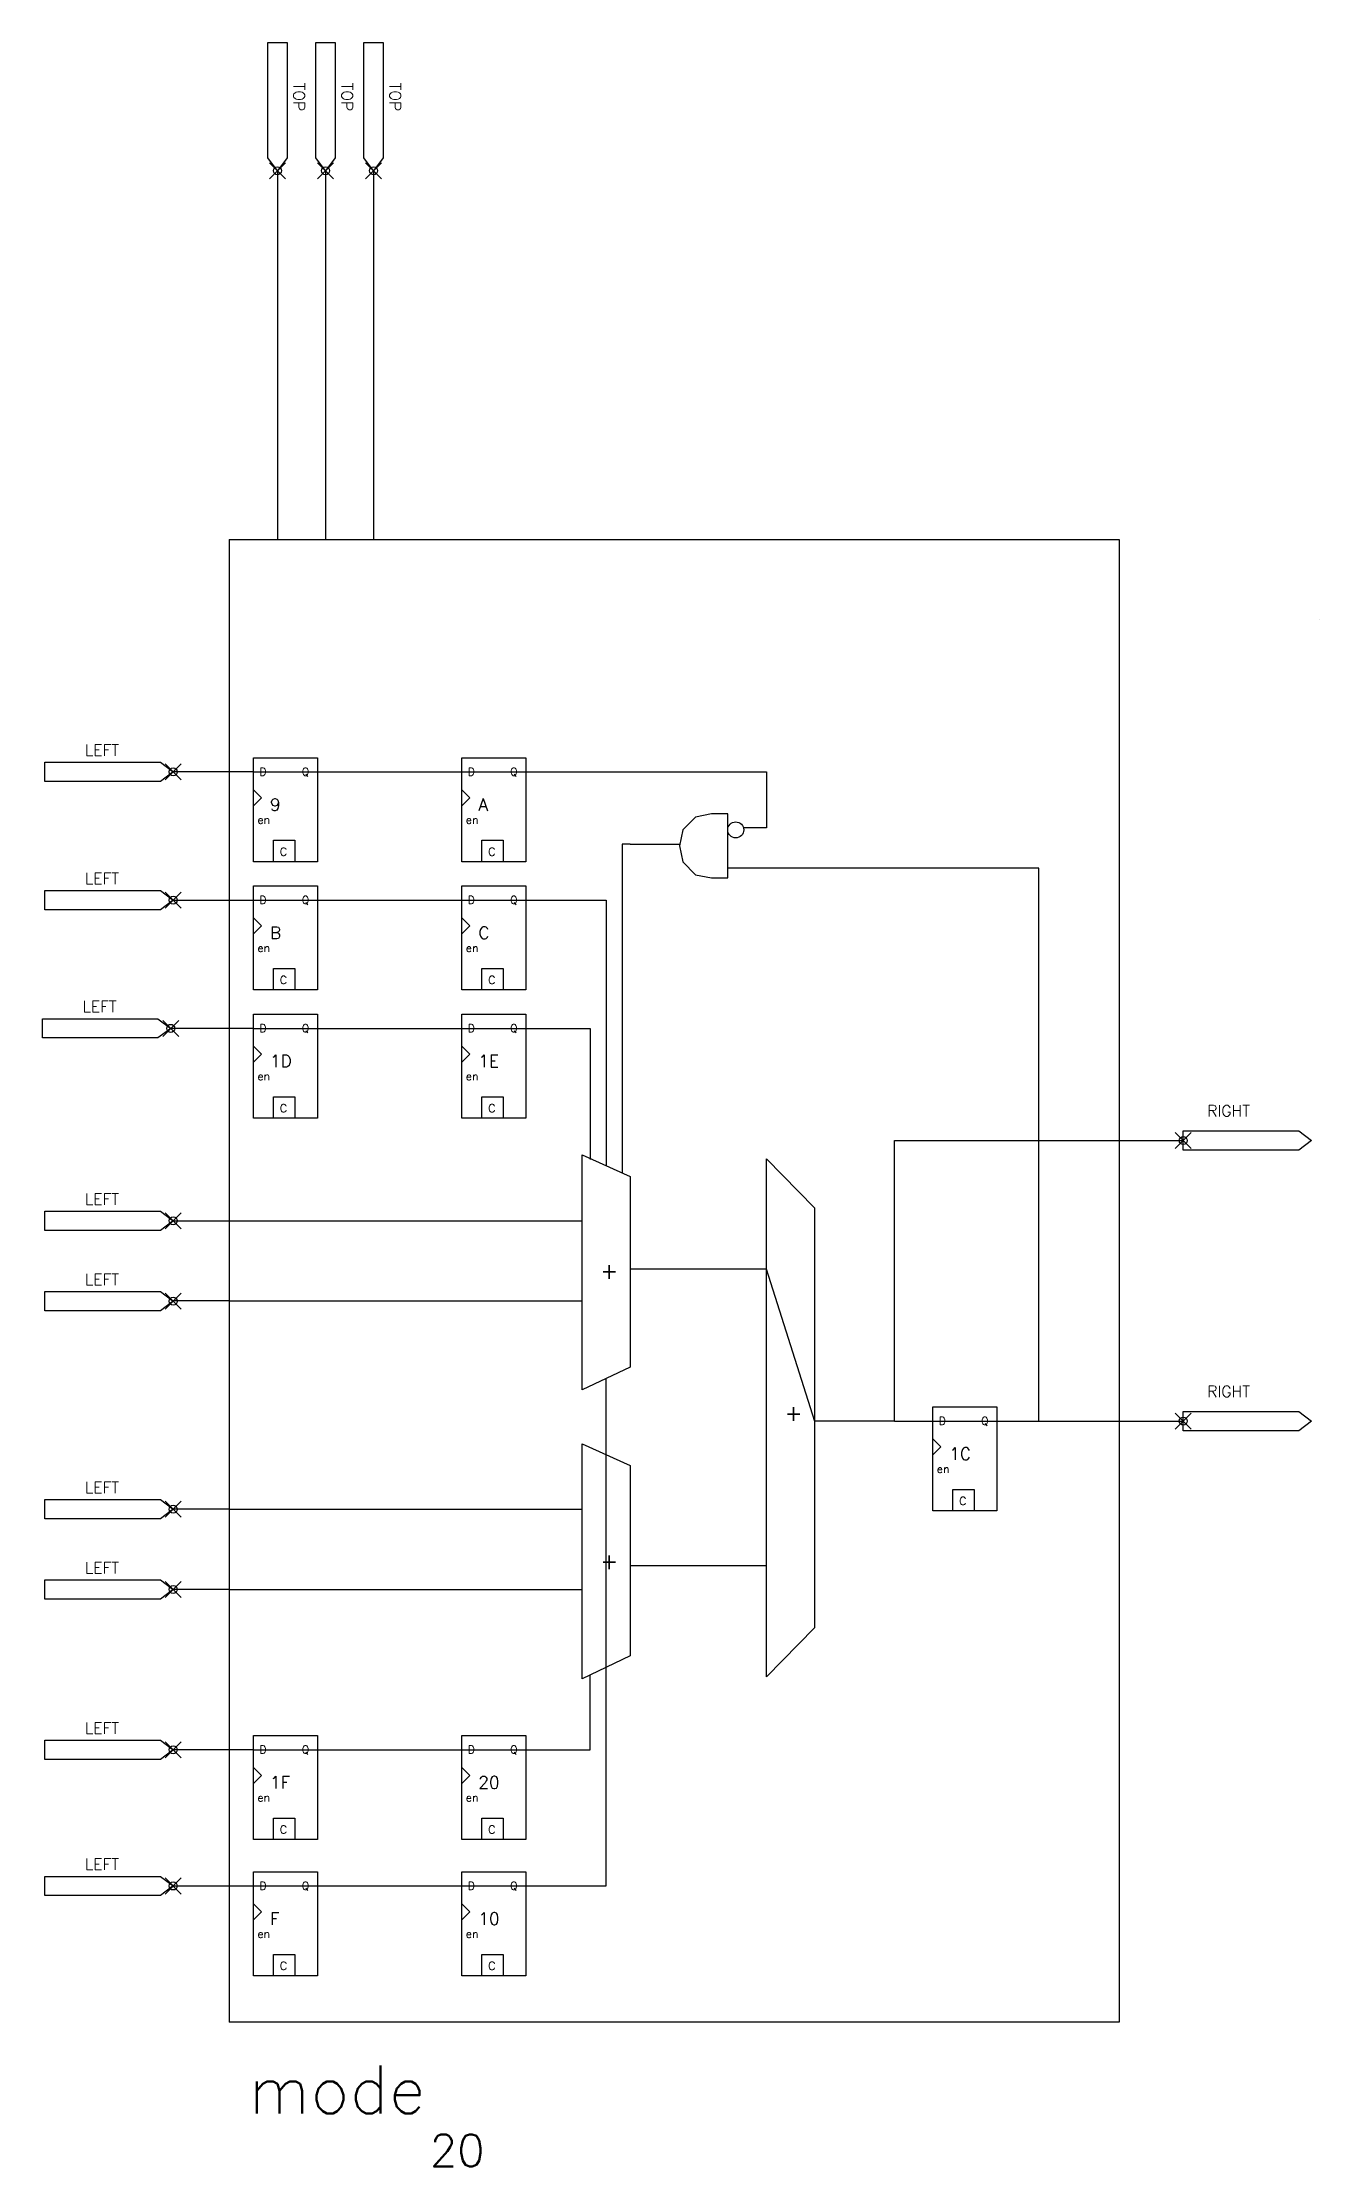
# Model space of a CAD drawing. Extents: x 5 to 1555, y -1465 to -5.
# Drawn here: x 758 to 1555, y -1330 to -5 of the extents above; entities that cross this region are included whole.
import ezdxf

# ---------------------------------------------------------------- set-up
doc = ezdxf.new("R2010")
doc.units = 0
doc.header["$MEASUREMENT"] = 0
doc.header["$PDMODE"] = 35
doc.header["$PDSIZE"] = 5
for name, color, linetype in [('DETAIL_MEDIUM', 182, 'CONTINUOUS'), ('PORTS', 248, 'CONTINUOUS'), ('SIMPLE', 162, 'CONTINUOUS')]:
    doc.layers.add(name, color=color, linetype=linetype)
doc.styles.add('SIMPLEX', font='simplex')
doc.styles.get("Standard").update_dxf_attribs({"font": 'txt.shx'})

# ---------------------------------------------------------------- blocks, each defined once
blk = doc.blocks.new('YGR_DSP_OUT_2ND_ADDER')
at = {"layer": 'DETAIL_MEDIUM', "linetype": 'CONTINUOUS'}
blk.add_lwpolyline([(1094.766516, -576.85269), (1124.766516, -607.357484), (1124.766516, -869.50806), (1094.766516, -900.012854), (1094.766516, -576.85269)], close=True, dxfattribs=at)
at = {"layer": 'DETAIL_MEDIUM', "linetype": 'CONTINUOUS', "style": 'SIMPLEX'}
blk.add_text('+', height=10, dxfattribs=at).set_placement((1106.146213, -740.330027))
blk = doc.blocks.new('YGR_DSP_OUT_CLK_PORT')
at = {"layer": 'PORTS', "linetype": 'CONTINUOUS'}
blk.add_lwpolyline([(905, -85), (899, -77), (899, -5), (911, -5), (911, -77), (905, -85)], close=True, dxfattribs=at)
blk.add_point((905, -85), dxfattribs=at)
at = {"layer": 'PORTS', "linetype": 'CONTINUOUS', "style": 'SIMPLEX'}
blk.add_attdef('SIDE', (915, -30), '', height=7.07, rotation=270, dxfattribs=at)
blk = doc.blocks.new('YGR_DSP_OUT_ENA_PORT')
at = {"layer": 'PORTS', "linetype": 'CONTINUOUS'}
blk.add_lwpolyline([(935, -85), (929, -77), (929, -5), (941, -5), (941, -77), (935, -85)], close=True, dxfattribs=at)
blk.add_point((935, -85), dxfattribs=at)
at = {"layer": 'PORTS', "linetype": 'CONTINUOUS', "style": 'SIMPLEX'}
blk.add_attdef('SIDE', (945, -30), '', height=7.07, rotation=270, dxfattribs=at)
blk = doc.blocks.new('YGR_DSP_OUT_CLR_PORT')
at = {"layer": 'PORTS', "linetype": 'CONTINUOUS'}
blk.add_lwpolyline([(965, -85), (959, -77), (959, -5), (971, -5), (971, -77), (965, -85)], close=True, dxfattribs=at)
blk.add_point((965, -85), dxfattribs=at)
at = {"layer": 'PORTS', "linetype": 'CONTINUOUS', "style": 'SIMPLEX'}
blk.add_attdef('SIDE', (975, -30), '', height=7.07, rotation=270, dxfattribs=at)
blk = doc.blocks.new('YGR_DSP_OUT_ZERO_ACC_WIRE')
at = {"layer": 'SIMPLE', "linetype": 'CONTINUOUS'}
for p, q in [((875, -435), (840, -435)), ((890.032, -435), (875, -435)), ((930, -435), (1020, -435)), ((1059.968, -435), (1210, -435)), ((1210, -435), (1210, -470)), ((1210, -470), (1195.889623, -470))]:
    blk.add_line(p, q, dxfattribs=at)
blk = doc.blocks.new('YGR_DSP_OUT_ZERO_ACC_PORT')
at = {"layer": 'PORTS', "linetype": 'CONTINUOUS'}
blk.add_lwpolyline([(840, -435), (832, -441), (760, -441), (760, -429), (832, -429), (840, -435)], close=True, dxfattribs=at)
blk.add_point((840, -435), dxfattribs=at)
at = {"layer": 'PORTS', "linetype": 'CONTINUOUS', "style": 'SIMPLEX'}
blk.add_attdef('SIDE', (785, -425), '', height=7.07, dxfattribs=at)
blk = doc.blocks.new('YGR_DSP_OUT_DATAA_PORT')
at = {"layer": 'PORTS', "linetype": 'CONTINUOUS'}
blk.add_lwpolyline([(840, -625), (832, -631), (760, -631), (760, -619), (832, -619), (840, -625)], close=True, dxfattribs=at)
blk.add_point((840, -625), dxfattribs=at)
at = {"layer": 'PORTS', "linetype": 'CONTINUOUS', "style": 'SIMPLEX'}
blk.add_attdef('SIDE', (785, -615), '', height=7.07, dxfattribs=at)
blk = doc.blocks.new('YGR_DSP_OUT_DATAB_PORT')
at = {"layer": 'PORTS', "linetype": 'CONTINUOUS'}
blk.add_lwpolyline([(840, -675.208155), (832, -681.208155), (760, -681.208155), (760, -669.208155), (832, -669.208155), (840, -675.208155)], close=True, dxfattribs=at)
blk.add_point((840, -675.208155), dxfattribs=at)
at = {"layer": 'PORTS', "linetype": 'CONTINUOUS', "style": 'SIMPLEX'}
blk.add_attdef('SIDE', (785, -665.208155), '', height=7.071068, dxfattribs=at)
blk = doc.blocks.new('YGR_DSP_OUT_BYPASS_2ND_ADDER')
at = {"layer": 'SIMPLE', "linetype": 'CONTINUOUS'}
blk.add_line((1096.155075, -655), (1126.197905, -750), dxfattribs=at)
blk = doc.blocks.new('YGR_DSP_OUT_DATAC_PORT')
at = {"layer": 'PORTS', "linetype": 'CONTINUOUS'}
blk.add_lwpolyline([(840, -805), (832, -811), (760, -811), (760, -799), (832, -799), (840, -805)], close=True, dxfattribs=at)
blk.add_point((840, -805), dxfattribs=at)
at = {"layer": 'PORTS', "linetype": 'CONTINUOUS', "style": 'SIMPLEX'}
blk.add_attdef('SIDE', (785, -795), '', height=7.07, dxfattribs=at)
blk = doc.blocks.new('YGR_DSP_OUT_DATAD_PORT')
at = {"layer": 'PORTS', "linetype": 'CONTINUOUS'}
blk.add_lwpolyline([(840, -855), (832, -861), (760, -861), (760, -849), (832, -849), (840, -855)], close=True, dxfattribs=at)
blk.add_point((840, -855), dxfattribs=at)
at = {"layer": 'PORTS', "linetype": 'CONTINUOUS', "style": 'SIMPLEX'}
blk.add_attdef('SIDE', (785, -845), '', height=7.07, dxfattribs=at)
blk = doc.blocks.new('YGR_DSP_OUT_OVERFLOW_PORT')
at = {"layer": 'PORTS', "linetype": 'CONTINUOUS'}
blk.add_lwpolyline([(1967.751804, -575), (1959.751804, -581), (1887.751804, -581), (1887.751804, -569), (1959.751804, -569), (1967.751804, -575)], close=True, dxfattribs=at)
blk.add_point((1887.751804, -575), dxfattribs=at)
at = {"layer": 'PORTS', "linetype": 'CONTINUOUS', "style": 'SIMPLEX'}
blk.add_attdef('SIDE', (1902.751804, -560), '', height=7.071068, dxfattribs=at)
blk = doc.blocks.new('YGR_DSP_OUT_DATA_OUT_PORT')
at = {"layer": 'PORTS', "linetype": 'CONTINUOUS'}
blk.add_lwpolyline([(1967.751804, -775), (1959.751804, -781), (1887.751804, -781), (1887.751804, -769), (1959.751804, -769), (1967.751804, -775)], close=True, dxfattribs=at)
blk.add_point((1887.751804, -775), dxfattribs=at)
at = {"layer": 'PORTS', "linetype": 'CONTINUOUS', "style": 'SIMPLEX'}
blk.add_attdef('SIDE', (1902.751804, -760), '', height=7.071068, dxfattribs=at)
blk = doc.blocks.new('YGR_DSP_OUT_MODE_STR')
at = {"layer": 'DETAIL_MEDIUM', "style": 'SIMPLEX'}
blk.add_text('mode', height=30, dxfattribs=at).set_placement((887, -1417))
blk.add_attdef('font', (1000, -1450), '', height=20, dxfattribs=at)
blk = doc.blocks.new('YGR_DSP_OUT_REG_BLOCK')
at = {"layer": 'DETAIL_MEDIUM', "linetype": 'CONTINUOUS'}
blk.add_lwpolyline([(890.032, -216.166761), (929.968, -216.166761), (929.968, -281.062761), (890.032, -281.062761)], close=True, dxfattribs=at)
blk = doc.blocks.new('YGR_DSP_OUT_REG_CLR_TEXT')
at = {"layer": 'DETAIL_MEDIUM', "linetype": 'CONTINUOUS'}
blk.add_lwpolyline([(910.047983, -257.12157), (923.290954, -257.12157), (923.290954, -270.479685), (910.047983, -270.479685)], close=True, dxfattribs=at)
at = {"layer": 'DETAIL_MEDIUM'}
blk.add_text('C', height=4.992, dxfattribs=at).set_placement((913.939277, -266.753206))
blk = doc.blocks.new('YGR_DSP_OUT_REG_ENA_TEXT')
at = {"layer": 'DETAIL_MEDIUM'}
blk.add_text('en', height=4.992, dxfattribs=at).set_placement((899.952764, -246.785206))
blk = doc.blocks.new('YGR_DSP_OUT_REG_CLK_TEXT')
at = {"layer": 'DETAIL_MEDIUM'}
for p, q in [((897.456764, -225.569206), (902.448764, -230.561206)), ((902.448764, -230.561206), (897.456764, -235.553206))]:
    blk.add_line(p, q, dxfattribs=at)
blk = doc.blocks.new('YGR_DSP_OUT_REG_TEXT')
at = {"layer": 'DETAIL_MEDIUM'}
for s, p in [('D', (901.200764, -216.833206)), ('Q', (927.572785, -216.833206))]:
    blk.add_text(s, height=4.992, dxfattribs=at).set_placement(p)
blk = doc.blocks.new('YGR_DSP_OUT_BYPASS_REG')
at = {"layer": 'SIMPLE', "linetype": 'CONTINUOUS'}
blk.add_line((890.032, -225), (930, -225), dxfattribs=at)
blk = doc.blocks.new('YGR_DSP_OUT_REG')
at = {"layer": 'DETAIL_MEDIUM', "linetype": 'CONTINUOUS'}
for name, p in [('YGR_DSP_OUT_REG_BLOCK', (0, 0)), ('YGR_DSP_OUT_REG_CLR_TEXT', (-7.424764, -10.565555))]:
    blk.add_blockref(name, p, dxfattribs=at)
at = {"layer": 'DETAIL_MEDIUM'}
for name in ['YGR_DSP_OUT_REG_TEXT', 'YGR_DSP_OUT_REG_CLK_TEXT', 'YGR_DSP_OUT_REG_ENA_TEXT']:
    blk.add_blockref(name, (-7.424764, -10.565555), dxfattribs=at)
at = {"layer": 'SIMPLE', "linetype": 'CONTINUOUS'}
blk.add_blockref('YGR_DSP_OUT_BYPASS_REG', (0, 0), dxfattribs=at)
at = {"layer": 'SIMPLE', "linetype": 'CONTINUOUS', "style": 'SIMPLEX'}
blk.add_attdef('index', (900.383868, -249.245981), '', height=7.68, dxfattribs=at)
blk = doc.blocks.new('YGR_DSP_OUT_ZERO_ACC_ADD_GATE')
at = {"layer": 'DETAIL_MEDIUM'}
blk.add_lwpolyline([(1185.851293, -371.181064), (1175.851293, -371.181064), (1165.851293, -373.181064), (1157.851293, -381.181064), (1155.851293, -391.181064), (1157.851293, -401.181064), (1165.851293, -409.181064), (1175.851293, -411.181064), (1185.851293, -411.181064), (1185.851293, -371.181064)], close=True, dxfattribs=at)
at = {"layer": 'SIMPLE', "linetype": 'CONTINUOUS'}
for p, q in [((1120, -390), (1120, -595)), ((1125, -390), (1155.851293, -390))]:
    blk.add_line(p, q, dxfattribs=at)
blk.add_circle((1190.851293, -381.181064), 5, dxfattribs=at)
blk = doc.blocks.new('YGR_DSP_OUT_DATAA_WIRE')
at = {"layer": 'SIMPLE', "linetype": 'CONTINUOUS'}
for p, q in [((840, -625), (875, -625)), ((875, -625), (1095, -625))]:
    blk.add_line(p, q, dxfattribs=at)
blk = doc.blocks.new('YGR_DSP_OUT_DATAB_WIRE')
at = {"layer": 'SIMPLE', "linetype": 'CONTINUOUS'}
for q in [(840, -675), (1095, -675)]:
    blk.add_line((875, -675), q, dxfattribs=at)
blk = doc.blocks.new('YGR_DSP_OUT_DATAC_WIRE')
at = {"layer": 'SIMPLE', "linetype": 'CONTINUOUS'}
for q in [(840, -805), (1095, -805)]:
    blk.add_line((875, -805), q, dxfattribs=at)
blk = doc.blocks.new('YGR_DSP_OUT_DATAD_WIRE')
at = {"layer": 'SIMPLE', "linetype": 'CONTINUOUS'}
for q in [(840, -855), (1095, -855)]:
    blk.add_line((875, -855), q, dxfattribs=at)
blk = doc.blocks.new('YGR_DSP_OUT_2ND_ADDER_WIRE')
at = {"layer": 'SIMPLE', "linetype": 'CONTINUOUS'}
blk.add_line((1370, -750), (1320, -750), dxfattribs=at)
blk = doc.blocks.new('YGR_DSP_OUT_SIGNA_PORT')
at = {"layer": 'PORTS', "linetype": 'CONTINUOUS'}
blk.add_lwpolyline([(840, -425), (832, -431), (760, -431), (760, -419), (832, -419), (840, -425)], close=True, dxfattribs=at)
blk.add_point((840, -425), dxfattribs=at)
at = {"layer": 'PORTS', "linetype": 'CONTINUOUS', "style": 'SIMPLEX'}
blk.add_attdef('SIDE', (785, -415), '', height=7.07, dxfattribs=at)
blk = doc.blocks.new('YGR_DSP_OUT_ADD_NSUB_0_PORT')
at = {"layer": 'PORTS', "linetype": 'CONTINUOUS'}
blk.add_lwpolyline([(838.470053, -505), (830.470053, -511), (758.470053, -511), (758.470053, -499), (830.470053, -499), (838.470053, -505)], close=True, dxfattribs=at)
blk.add_point((838.470053, -505), dxfattribs=at)
at = {"layer": 'PORTS', "linetype": 'CONTINUOUS', "style": 'SIMPLEX'}
blk.add_attdef('SIDE', (783.470053, -495), '', height=7.071068, dxfattribs=at)
blk = doc.blocks.new('YGR_DSP_OUT_ADD_NSUB_0_WIRE')
at = {"layer": 'SIMPLE', "linetype": 'CONTINUOUS'}
for p, q in [((875, -505), (838.470053, -505)), ((890.032, -505), (875, -505)), ((930, -505), (1020.016, -505)), ((1059.984, -505), (1100, -505)), ((1100, -505), (1100, -586.839657))]:
    blk.add_line(p, q, dxfattribs=at)
blk = doc.blocks.new('YGR_DSP_OUT_SIGNA_WIRE0')
at = {"layer": 'SIMPLE', "linetype": 'CONTINUOUS'}
for p, q in [((840, -425), (875, -425)), ((875, -425), (890.032, -425)), ((930, -425), (1020.016, -425)), ((1059.984, -425), (1110, -425)), ((1110, -425), (1110, -590.698179))]:
    blk.add_line(p, q, dxfattribs=at)
blk = doc.blocks.new('YGR_DSP_OUT_ADD_NSUB_1_PORT')
at = {"layer": 'PORTS', "linetype": 'CONTINUOUS'}
blk.add_lwpolyline([(840, -955), (832, -961), (760, -961), (760, -949), (832, -949), (840, -955)], close=True, dxfattribs=at)
blk.add_point((840, -955), dxfattribs=at)
at = {"layer": 'PORTS', "linetype": 'CONTINUOUS', "style": 'SIMPLEX'}
blk.add_attdef('SIDE', (785, -945), '', height=7.07, dxfattribs=at)
blk = doc.blocks.new('YGR_DSP_OUT_ADD_NSUB_1_WIRE')
at = {"layer": 'SIMPLE', "linetype": 'CONTINUOUS'}
for p, q in [((1100, -955), (1100, -908.766103)), ((875, -955), (840, -955)), ((890.016, -955), (875, -955)), ((930, -955), (1020.016, -955)), ((1059.984, -955), (1100, -955))]:
    blk.add_line(p, q, dxfattribs=at)
blk = doc.blocks.new('YGR_DSP_OUT_SIGNB_PORT')
at = {"layer": 'PORTS', "linetype": 'CONTINUOUS'}
blk.add_lwpolyline([(840, -1040), (832, -1046), (760, -1046), (760, -1034), (832, -1034), (840, -1040)], close=True, dxfattribs=at)
blk.add_point((840, -1040), dxfattribs=at)
at = {"layer": 'PORTS', "linetype": 'CONTINUOUS', "style": 'SIMPLEX'}
blk.add_attdef('SIDE', (785, -1030), '', height=7.07, dxfattribs=at)
blk = doc.blocks.new('YGR_DSP_OUT_1ST_ADDER_UNIT_0')
at = {"layer": 'DETAIL_MEDIUM', "linetype": 'CONTINUOUS'}
blk.add_lwpolyline([(1095, -583.956767), (1125, -597.43959), (1125, -716.304633), (1095, -730.533419), (1095, -583.956767)], close=True, dxfattribs=at)
at = {"layer": 'SIMPLE', "linetype": 'CONTINUOUS'}
blk.add_line((1125, -655), (1210, -655), dxfattribs=at)
at = {"layer": 'DETAIL_MEDIUM', "linetype": 'CONTINUOUS', "style": 'SIMPLEX'}
blk.add_text('+', height=10, dxfattribs=at).set_placement((1106.379698, -661.202533))
blk = doc.blocks.new('YGR_DSP_OUT_1ST_ADDER_UNIT_1')
at = {"layer": 'DETAIL_MEDIUM', "linetype": 'CONTINUOUS'}
blk.add_lwpolyline([(1095, -764.125709), (1125, -777.608531), (1125, -896.473575), (1095, -910.70236), (1095, -764.125709)], close=True, dxfattribs=at)
at = {"layer": 'SIMPLE', "linetype": 'CONTINUOUS'}
blk.add_line((1125, -840), (1210, -840), dxfattribs=at)
at = {"layer": 'DETAIL_MEDIUM', "linetype": 'CONTINUOUS', "style": 'SIMPLEX'}
blk.add_text('+', height=10, dxfattribs=at).set_placement((1106.379698, -842.324749))
blk = doc.blocks.new('YGR_DSP_OUT_OVERFLOW_WIRE')
at = {"layer": 'SIMPLE', "linetype": 'CONTINUOUS'}
for p, q in [((1290, -575), (1470, -575)), ((1290, -750), (1290, -575))]:
    blk.add_line(p, q, dxfattribs=at)
blk = doc.blocks.new('YGR_DSP_OUT_CLK_WIRE')
at = {"layer": 'SIMPLE', "linetype": 'CONTINUOUS'}
blk.add_line((905, -85), (905, -315), dxfattribs=at)
blk = doc.blocks.new('YGR_DSP_OUT_ENA_WIRE')
at = {"layer": 'SIMPLE', "linetype": 'CONTINUOUS'}
blk.add_line((935, -85), (935, -315), dxfattribs=at)
blk = doc.blocks.new('YGR_DSP_OUT_CLR_WIRE')
at = {"layer": 'SIMPLE', "linetype": 'CONTINUOUS'}
blk.add_line((965, -85), (965, -315), dxfattribs=at)
blk = doc.blocks.new('YGR_DSP_OUT_DATA_OUT_WIRE')
at = {"layer": 'SIMPLE', "linetype": 'CONTINUOUS'}
for p, q in [((1290, -865), (1313.792, -865)), ((1353.76, -865), (1470, -865))]:
    blk.add_line(p, q, dxfattribs=at)
blk = doc.blocks.new('YGR_DSP_OUT_REGOUT_WIRE0')
at = {"layer": 'SIMPLE', "linetype": 'CONTINUOUS'}
for p, q in [((1380, -520), (1185.851293, -520)), ((1380, -865), (1380, -520)), ((1353.76, -865), (1380, -865))]:
    blk.add_line(p, q, dxfattribs=at)
blk = doc.blocks.new('YGR_DSP_OUT_BLOCK')
at = {"layer": 'SIMPLE', "linetype": 'CONTINUOUS'}
for p, q in [((875, -315), (1430, -315)), ((875, -315), (875, -1240)), ((1430, -315), (1430, -1240)), ((1430, -1240), (875, -1240))]:
    blk.add_line(p, q, dxfattribs=at)
blk = doc.blocks.new('YGR_DSP_OUT_SIGNB_WIRE4')
at = {"layer": 'SIMPLE', "linetype": 'CONTINUOUS'}
blk.add_line((1110, -885.86712), (1110, -838.419026), dxfattribs=at)
blk = doc.blocks.new('YGR_DSP_OUT_SIGNB_WIRE3')
at = {"layer": 'SIMPLE', "linetype": 'CONTINUOUS'}
blk.add_line((1110, -1018.587968), (1110, -885.86712), dxfattribs=at)
blk = doc.blocks.new('YGR_DSP_OUT_SIGNB_WIRE0')
at = {"layer": 'SIMPLE', "linetype": 'CONTINUOUS'}
for p, q in [((1110, -1155), (1110, -1018.587968)), ((840, -1155), (875, -1155)), ((875, -1155), (890, -1155)), ((930, -1155), (1020.016, -1155)), ((1059.984, -1155), (1110, -1155))]:
    blk.add_line(p, q, dxfattribs=at)
blk = doc.blocks.new('YGR_DSP')
at = {"layer": 'SIMPLE', "linetype": 'CONTINUOUS'}
for p, q in [((1555, -365), (1555, -365)), ((1125, -505), (1120, -505))]:
    blk.add_line(p, q, dxfattribs=at)
at = {"layer": 'DETAIL_MEDIUM', "linetype": 'CONTINUOUS'}
blk.add_blockref('YGR_DSP_OUT_2ND_ADDER', (115.233484, -124.527064), dxfattribs=at)
at = {"layer": 'DETAIL_MEDIUM'}
blk.add_blockref('YGR_DSP_OUT_MODE_STR', (0, 120), dxfattribs=at).add_auto_attribs({'font': '20'})
at = {"layer": 'PORTS', "linetype": 'CONTINUOUS'}
for name, p, values in [('YGR_DSP_OUT_CLK_PORT', (0, 0), {'SIDE': 'TOP'}), ('YGR_DSP_OUT_ENA_PORT', (0, 0), {'SIDE': 'TOP'}), ('YGR_DSP_OUT_CLR_PORT', (0, 0), {'SIDE': 'TOP'}), ('YGR_DSP_OUT_ZERO_ACC_PORT', (0, -25), {'SIDE': 'LEFT'}), ('YGR_DSP_OUT_SIGNA_PORT', (0, -115), {'SIDE': 'LEFT'}), ('YGR_DSP_OUT_ADD_NSUB_0_PORT', (0, -115), {'SIDE': 'LEFT'}), ('YGR_DSP_OUT_OVERFLOW_PORT', (-417.751804, -115), {'SIDE': 'RIGHT'}), ('YGR_DSP_OUT_DATAA_PORT', (0, -115), {'SIDE': 'LEFT'}), ('YGR_DSP_OUT_DATAB_PORT', (0, -115), {'SIDE': 'LEFT'}), ('YGR_DSP_OUT_DATA_OUT_PORT', (-417.751804, -90), {'SIDE': 'RIGHT'}), ('YGR_DSP_OUT_DATAC_PORT', (0, -115), {'SIDE': 'LEFT'}), ('YGR_DSP_OUT_DATAD_PORT', (0, -115), {'SIDE': 'LEFT'}), ('YGR_DSP_OUT_ADD_NSUB_1_PORT', (0, -115), {'SIDE': 'LEFT'}), ('YGR_DSP_OUT_SIGNB_PORT', (0, -115), {'SIDE': 'LEFT'})]:
    blk.add_blockref(name, p, dxfattribs=at).add_auto_attribs(values)
at = {"layer": 'SIMPLE', "linetype": 'CONTINUOUS'}
for name, p in [('YGR_DSP_OUT_CLK_WIRE', (0, 0)), ('YGR_DSP_OUT_ENA_WIRE', (0, 0)), ('YGR_DSP_OUT_CLR_WIRE', (0, 0)), ('YGR_DSP_OUT_BLOCK', (0, 0)), ('YGR_DSP_OUT_ZERO_ACC_WIRE', (0, -25)), ('YGR_DSP_OUT_ZERO_ACC_ADD_GATE', (0, -115)), ('YGR_DSP_OUT_REGOUT_WIRE0', (0, 0)), ('YGR_DSP_OUT_SIGNA_WIRE0', (0, -115)), ('YGR_DSP_OUT_ADD_NSUB_0_WIRE', (0, -115)), ('YGR_DSP_OUT_1ST_ADDER_UNIT_0', (0, -115)), ('YGR_DSP_OUT_OVERFLOW_WIRE', (0, -115)), ('YGR_DSP_OUT_DATAA_WIRE', (0, -115)), ('YGR_DSP_OUT_BYPASS_2ND_ADDER', (113.802095, -115)), ('YGR_DSP_OUT_DATAB_WIRE', (0, -115)), ('YGR_DSP_OUT_SIGNB_WIRE4', (0, 0)), ('YGR_DSP_OUT_2ND_ADDER_WIRE', (-80, -115)), ('YGR_DSP_OUT_DATA_OUT_WIRE', (0, 0)), ('YGR_DSP_OUT_1ST_ADDER_UNIT_1', (0, -115)), ('YGR_DSP_OUT_SIGNB_WIRE3', (0, 0)), ('YGR_DSP_OUT_DATAC_WIRE', (0, -115)), ('YGR_DSP_OUT_DATAD_WIRE', (0, -115)), ('YGR_DSP_OUT_SIGNB_WIRE0', (0, 0)), ('YGR_DSP_OUT_ADD_NSUB_1_WIRE', (0, -115))]:
    blk.add_blockref(name, p, dxfattribs=at)
for p, values in [((0, -235), {'index': '9'}), ((129.984, -235), {'index': 'A'}), ((0, -315), {'index': 'B'}), ((129.984, -315), {'index': 'C'}), ((0, -395), {'index': '1D'}), ((129.984, -395), {'index': '1E'}), ((423.76, -640), {'index': '1C'}), ((0, -845), {'index': '1F'}), ((129.984, -845), {'index': '20'}), ((0, -930), {'index': 'F'}), ((129.984, -930), {'index': '10'})]:
    blk.add_blockref('YGR_DSP_OUT_REG', p, dxfattribs=at).add_auto_attribs(values)

msp = doc.modelspace()

# ---------------------------------------------------------------- block references
at = {"layer": 'SIMPLE', "linetype": 'CONTINUOUS'}
msp.add_blockref('YGR_DSP', (0, 0), dxfattribs=at)

doc.saveas('drawing.dxf')
